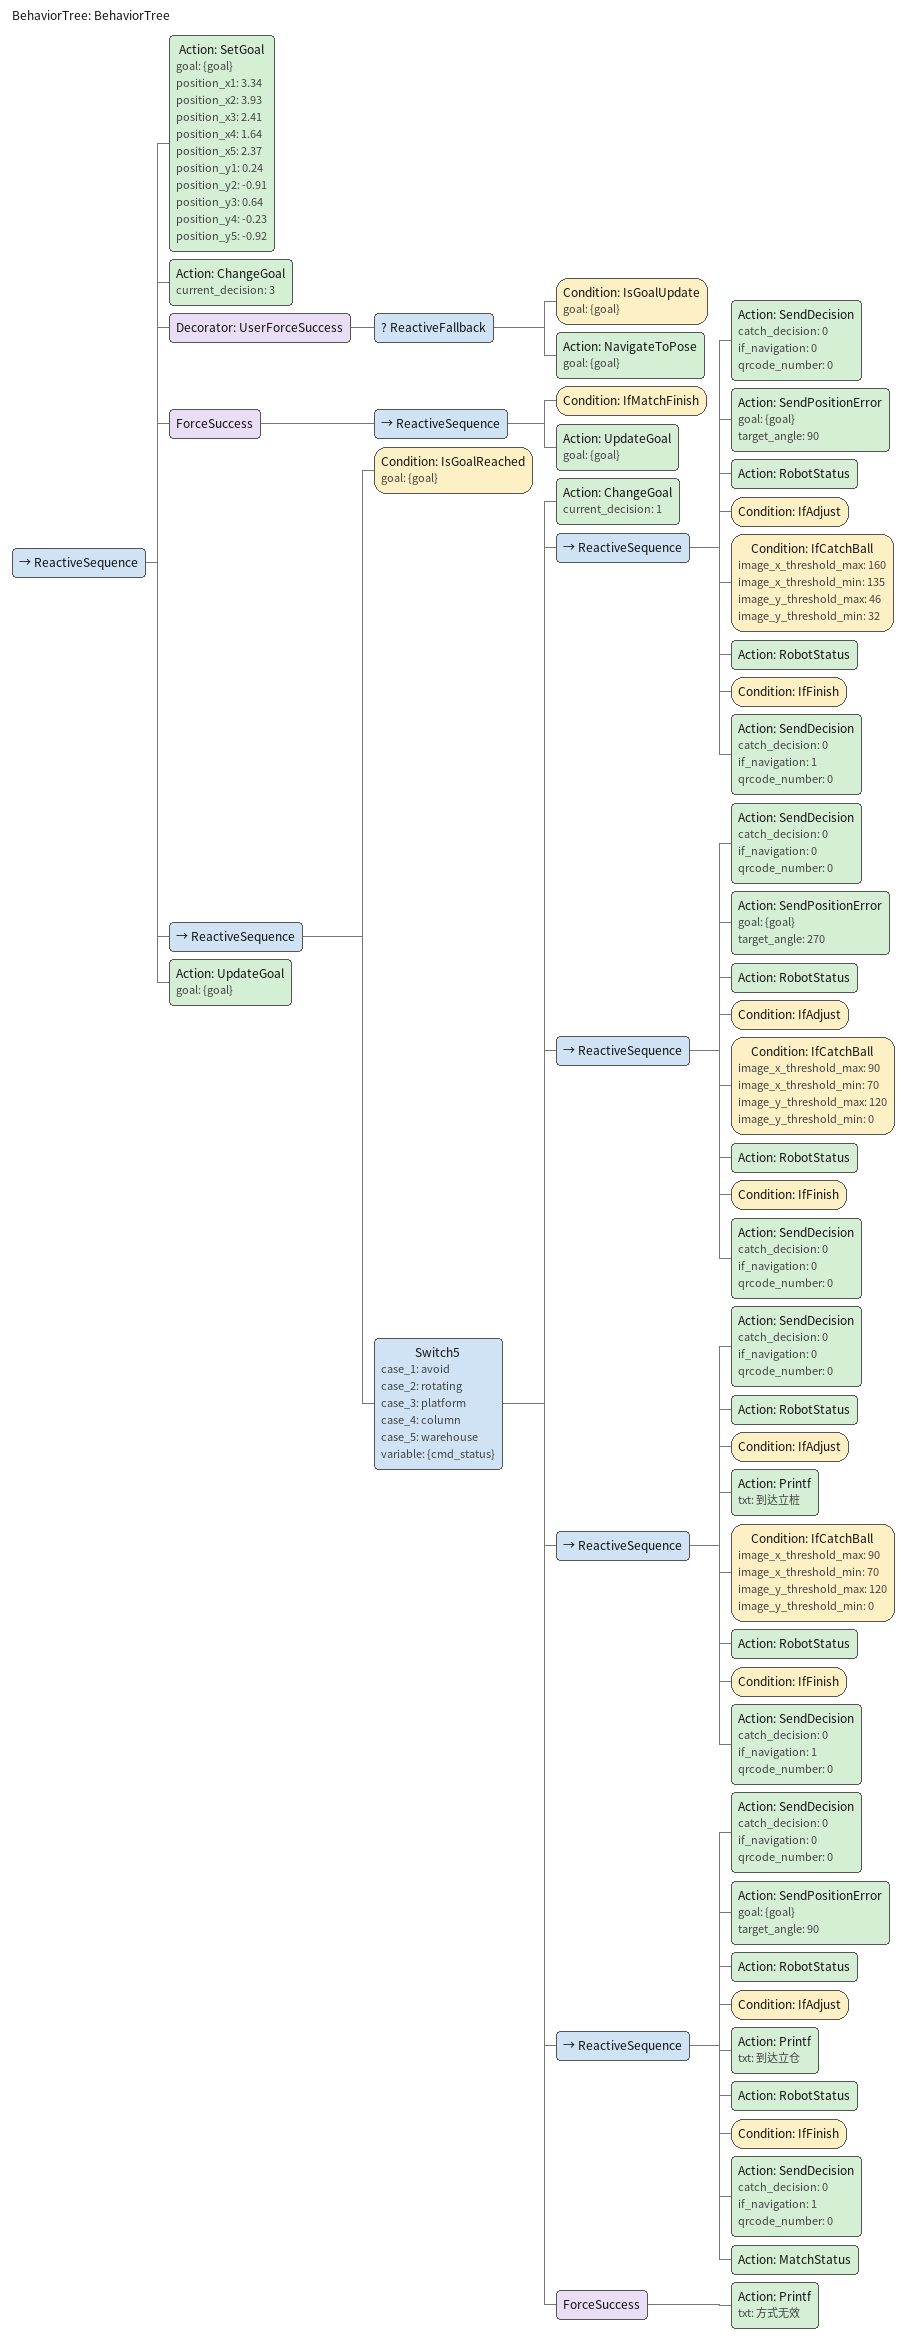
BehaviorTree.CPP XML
<?xml version="1.0"?>
<root main_tree_to_execute="BehaviorTree">
    <BehaviorTree ID="BehaviorTree">
        <ReactiveSequence>
            <Action ID="SetGoal" goal="{goal}" position_x1="3.34" position_x2="3.93" position_x3="2.41" position_x4="1.64" position_x5="2.37" position_y1="0.24" position_y2="-0.91" position_y3="0.64" position_y4="-0.23" position_y5="-0.92"/>
            <Action ID="ChangeGoal" current_decision="3"/>
            <Decorator ID="UserForceSuccess">
                <ReactiveFallback>
                    <Condition ID="IsGoalUpdate" goal="{goal}"/>
                    <Action ID="NavigateToPose" goal="{goal}"/>
                </ReactiveFallback>
            </Decorator>
            <ForceSuccess>
                <ReactiveSequence>
                    <Condition ID="IfMatchFinish"/>
                    <Action ID="UpdateGoal" goal="{goal}"/>
                </ReactiveSequence>
            </ForceSuccess>
            <ReactiveSequence>
                <Condition ID="IsGoalReached" goal="{goal}"/>
                <Switch5 case_1="avoid" case_2="rotating" case_3="platform" case_4="column" case_5="warehouse" variable="{cmd_status}">
                    <Action ID="ChangeGoal" current_decision="1"/>
                    <ReactiveSequence>
                        <Action ID="SendDecision" catch_decision="0" if_navigation="0" qrcode_number="0"/>
                        <Action ID="SendPositionError" goal="{goal}" target_angle="90"/>
                        <Action ID="RobotStatus"/>
                        <Condition ID="IfAdjust"/>
                        <Condition ID="IfCatchBall" image_x_threshold_max="160" image_x_threshold_min="135" image_y_threshold_max="46" image_y_threshold_min="32"/>
                        <Action ID="RobotStatus"/>
                        <Condition ID="IfFinish"/>
                        <Action ID="SendDecision" catch_decision="0" if_navigation="1" qrcode_number="0"/>
                    </ReactiveSequence>
                    <ReactiveSequence>
                        <Action ID="SendDecision" catch_decision="0" if_navigation="0" qrcode_number="0"/>
                        <Action ID="SendPositionError" goal="{goal}" target_angle="270"/>
                        <Action ID="RobotStatus"/>
                        <Condition ID="IfAdjust"/>
                        <Condition ID="IfCatchBall" image_x_threshold_max="90" image_x_threshold_min="70" image_y_threshold_max="120" image_y_threshold_min="0"/>
                        <Action ID="RobotStatus"/>
                        <Condition ID="IfFinish"/>
                        <Action ID="SendDecision" catch_decision="0" if_navigation="0" qrcode_number="0"/>
                    </ReactiveSequence>
                    <ReactiveSequence>
                        <Action ID="SendDecision" catch_decision="0" if_navigation="0" qrcode_number="0"/>
                        <Action ID="RobotStatus"/>
                        <Condition ID="IfAdjust"/>
                        <Action ID="Printf" txt="到达立桩"/>
                        <Condition ID="IfCatchBall" image_x_threshold_max="90" image_x_threshold_min="70" image_y_threshold_max="120" image_y_threshold_min="0"/>
                        <Action ID="RobotStatus"/>
                        <Condition ID="IfFinish"/>
                        <Action ID="SendDecision" catch_decision="0" if_navigation="1" qrcode_number="0"/>
                    </ReactiveSequence>
                    <ReactiveSequence>
                        <Action ID="SendDecision" catch_decision="0" if_navigation="0" qrcode_number="0"/>
                        <Action ID="SendPositionError" goal="{goal}" target_angle="90"/>
                        <Action ID="RobotStatus"/>
                        <Condition ID="IfAdjust"/>
                        <Action ID="Printf" txt="到达立仓"/>
                        <Action ID="RobotStatus"/>
                        <Condition ID="IfFinish"/>
                        <Action ID="SendDecision" catch_decision="0" if_navigation="1" qrcode_number="0"/>
                        <Action ID="MatchStatus"/>
                    </ReactiveSequence>
                    <ForceSuccess>
                        <Action ID="Printf" txt="方式无效"/>
                    </ForceSuccess>
                </Switch5>
            </ReactiveSequence>
            <Action ID="UpdateGoal" goal="{goal}"/>
        </ReactiveSequence>
    </BehaviorTree>
</root>
